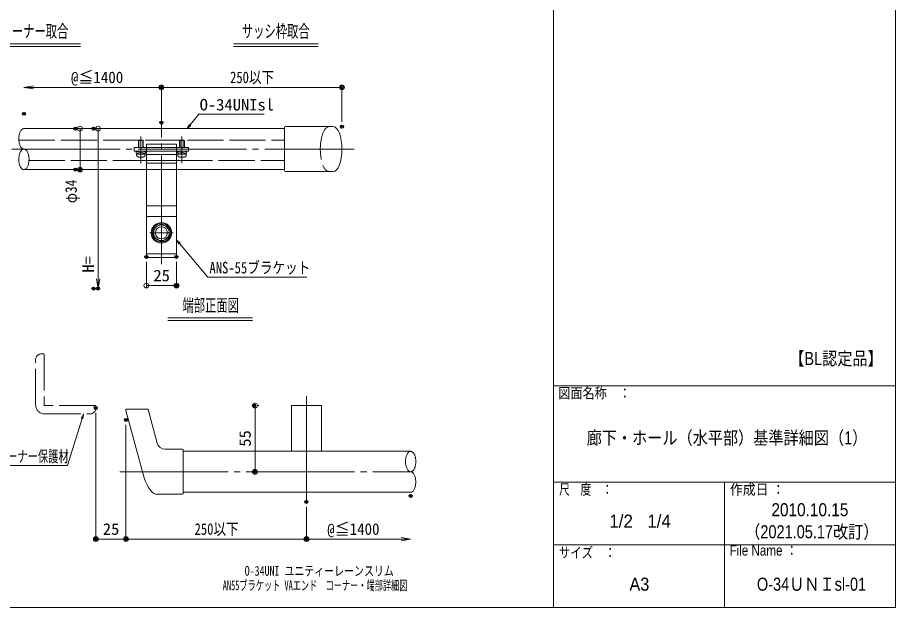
# Model space of a CAD drawing. Units: millimetres, scale not verified. Extents: x -800 to 800, y -554 to 554.
# Drawn here: x 71 to 800, y -554 to -64 of the extents above; entities that cross this region are included whole.
import ezdxf
from ezdxf.enums import TextEntityAlignment as Align

# ---------------------------------------------------------------- set-up
doc = ezdxf.new("R2010")
doc.units = ezdxf.units.MM
doc.header["$LTSCALE"] = 5
doc.header["$PDMODE"] = 32
doc.header["$PDSIZE"] = 2.5
for name, pattern in [('LONG_CHAIN', [21, 18, -1, 1, -1]), ('LONG_DASHED1', [7, 6, -1]), ('LONG_DASHED2', [13, 12, -1]), ('LONG_DOUBLE_CHAIN', [21.8, 18, -1, 0.6, -0.6, 0.6, -1])]:
    doc.linetypes.add(name, pattern=pattern)
for name, color, linetype, lineweight in [('0-0_4手摺（外線）', 3, 'Continuous', 9), ('0-1_6寸法', 1, 'Continuous', 9), ('0-2_0', 7, 'Continuous', 9), ('0-4_3ブラケット芯', 4, 'LONG_CHAIN', 9), ('0-5_4手摺芯', 5, 'LONG_CHAIN', 9), ('0-6_07文字', 3, 'Continuous', 9), ('0-9_3ブラケット', 4, 'Continuous', 9), ('0-B_zumenwaku', 6, 'Continuous', 9), ('0-D_05製品投影', 4, 'LONG_DASHED1', 9), ('0-E_5ビス類', 6, 'LONG_DASHED1', 9), ('1-3_5アンカー芯', 4, 'LONG_CHAIN', 9), ('1-4_3ブラケット隠線', 134, 'LONG_DASHED2', 9), ('1-5_4手摺想像線', 2, 'LONG_DOUBLE_CHAIN', 9), ('1-6_5ビス・ボルト正面', 6, 'Continuous', 9), ('1-7_4手摺（隠線）', 3, 'LONG_DASHED1', 9), ('1-F_6文字', 2, 'Continuous', 9)]:
    doc.layers.add(name, color=color, linetype=linetype, lineweight=lineweight)
doc.layers.add('0-3_Defpoints', color=7, linetype='Continuous')
doc.layers.add('0-C_moji', color=2, linetype='Continuous')
doc.styles.add('ＭＳ ゴシック', font='')
doc.styles.add('ＭＳ Ｐゴシック', font='')
doc.styles.get('ＭＳ ゴシック').set_extended_font_data('MS Gothic')
doc.styles.get('ＭＳ Ｐゴシック').set_extended_font_data('MS PGothic')

# ---------------------------------------------------------------- blocks, each defined once
blk = doc.blocks.new('_Origin')
at = {"layer": '0-2_0', "color": 1}
blk.add_line((0, 0), (-5, 0), dxfattribs=at)
blk.add_circle((0, 0), 2.5, dxfattribs=at)
blk = doc.blocks.new('_Open')
at = {"layer": '0-2_0', "color": 1}
blk.add_line((-5, 0.833), (0, 0), dxfattribs=at)
blk.add_lwpolyline([(-5, -0.833), (0, 0), (-5, 0)], dxfattribs=at)
blk = doc.blocks.new('MLeader16')
at = {"layer": '1-F_6文字'}
blk.add_line((123.693, -396.942), (125.505, -393.314), dxfattribs=at)
at = {"layer": '1-F_6文字', "color": 1}
blk.add_line((110.892, -436.186), (54.532, -436.186), dxfattribs=at)
at = {"layer": '1-F_6文字'}
blk.add_lwpolyline([(124.968, -397.334), (125.505, -393.314), (124.33, -397.138)], dxfattribs=at)
at = {"layer": '1-F_6文字', "color": 1}
blk.add_lwpolyline([(124.33, -397.138), (112.332, -436.186), (110.892, -436.186)], dxfattribs=at)
at = {"layer": '1-F_6文字', "style": 'ＭＳ ゴシック', "width": 0.65}
blk.add_text('コーナー保護材', height=9.604, dxfattribs=at).set_placement((53.599, -436.164), align=Align.BOTTOM_LEFT)
blk = doc.blocks.new('MLeader25')
at = {"layer": '1-F_6文字'}
blk.add_line((204.8, -252.235), (202.735, -248.745), dxfattribs=at)
at = {"layer": '1-F_6文字', "color": 1}
blk.add_line((230.12, -279.581), (310.974, -279.581), dxfattribs=at)
at = {"layer": '1-F_6文字'}
blk.add_lwpolyline([(205.82, -251.377), (202.735, -248.745), (205.31, -251.806)], dxfattribs=at)
at = {"layer": '1-F_6文字', "color": 1}
blk.add_lwpolyline([(205.31, -251.806), (228.68, -279.581), (230.12, -279.581)], dxfattribs=at)
at = {"layer": '1-F_6文字', "style": 'ＭＳ ゴシック', "width": 0.8}
blk.add_text('ANS-55ブラケット', height=9.604, dxfattribs=at).set_placement((230.147, -279.432), align=Align.BOTTOM_LEFT)
blk = doc.blocks.new('MLeader26')
at = {"layer": '1-F_6文字', "color": 1}
blk.add_line((222.637, -144.256), (275.664, -144.256), dxfattribs=at)
at = {"layer": '1-F_6文字'}
blk.add_line((214.604, -153.598), (211.59, -156.311), dxfattribs=at)
at = {"layer": '1-F_6文字', "color": 1}
blk.add_lwpolyline([(214.083, -153.183), (221.197, -144.256), (222.637, -144.256)], dxfattribs=at)
at = {"layer": '1-F_6文字'}
blk.add_lwpolyline([(213.562, -152.767), (211.59, -156.311), (214.083, -153.183)], dxfattribs=at)
at = {"layer": '1-F_6文字', "style": 'ＭＳ ゴシック', "width": 1.05}
blk.add_text('O-34UNIsl', height=9.604, dxfattribs=at).set_placement((221.997, -144.107), align=Align.BOTTOM_LEFT)

msp = doc.modelspace()

# ---------------------------------------------------------------- linework, layer by layer
at = {"layer": '0-0_4手摺（外線）'}
for p, q in [((76.013, -156.311), (292.545, -156.311)), ((292.545, -155.461), (292.545, -191.161)), ((332.985, -154.661), (293.345, -154.661)), ((76.013, -190.311), (292.545, -190.311)), ((332.985, -191.961), (293.345, -191.961)), ((174.939, -443.191), (160.772, -390.321)), ((178.907, -389.314), (161.545, -389.314)), ((186.683, -417.476), (179.197, -389.536)), ((193.445, -422.664), (207.635, -422.664)), ((208.435, -459.164), (208.435, -423.464)), ((208.435, -424.314), (397.278, -424.314)), ((208.435, -458.314), (397.278, -458.314)), ((185.444, -459.964), (207.635, -459.964))]:
    msp.add_line(p, q, dxfattribs=at)
for centre, radius, start, end in [((293.345, -155.461), 0.8, 90, 180), ((293.345, -191.161), 0.8, 180, 270), ((161.545, -390.114), 0.8, 90, 195), ((178.907, -389.614), 0.3, 15, 90), ((193.445, -415.664), 7, 195, 270), ((207.635, -423.464), 0.8, 0, 90), ((207.635, -459.164), 0.8, 270, 0)]:
    msp.add_arc(centre, radius, start, end, dxfattribs=at)
for centre, major_axis, ratio, start_param, end_param in [((332.985, -173.311), (0, 18.65), 0.38874, 3.1415927, 6.2831853), ((181.941, -441.314), (-4.997, 18.65), 0.375494, 1.5707963, 2.941041)]:
    msp.add_ellipse(centre, major_axis=major_axis, ratio=ratio, start_param=start_param, end_param=end_param, dxfattribs=at)
at = {"layer": '0-1_6寸法'}
for p, q in [((84.013, -122.017), (190.235, -122.017)), ((190.235, -147.311), (190.235, -120.017)), ((190.235, -147.311), (190.235, -120.017)), ((194.235, -122.017), (336.235, -122.017)), ((340.235, -150.661), (340.235, -120.017)), ((122.631, -160.311), (122.631, -186.311)), ((122.738, -156.311), (124.631, -156.311)), ((137.631, -156.311), (137.631, -281.166)), ((137.904, -156.311), (139.631, -156.311)), ((122.738, -190.311), (124.631, -190.311)), ((177.735, -266.811), (177.735, -288.642)), ((202.735, -266.811), (202.735, -288.642)), ((181.735, -286.642), (198.735, -286.642)), ((271.252, -386.314), (269.986, -386.314)), ((135.745, -392.314), (135.745, -499.209)), ((267.986, -390.314), (267.986, -437.314)), ((160.745, -402.246), (160.745, -499.209)), ((160.745, -402.246), (160.745, -499.209)), ((271.252, -441.314), (269.986, -441.314)), ((310.745, -470.314), (310.745, -499.209)), ((310.745, -470.314), (310.745, -499.209)), ((156.745, -497.209), (139.745, -497.209)), ((306.745, -497.209), (164.745, -497.209)), ((389.278, -497.209), (310.745, -497.209))]:
    msp.add_line(p, q, dxfattribs=at)
msp.add_circle((137.631, -156.311), 2, dxfattribs=at)
at = {"layer": '0-3_Defpoints'}
for p in [(190.235, -122.017), (340.235, -122.017), (76.013, -143.963), (190.235, -151.311), (118.738, -156.311), (133.904, -156.311), (340.235, -154.661), (118.738, -190.311), (122.631, -190.311), (177.735, -262.811), (202.735, -262.811), (133.904, -289.166), (137.631, -289.166), (202.735, -286.642), (267.252, -386.314), (135.745, -388.314), (160.745, -398.246), (267.252, -441.314), (267.986, -441.314), (310.745, -466.314), (310.745, -466.314), (397.278, -461.314), (135.745, -497.209), (160.745, -497.209), (310.745, -497.209)]:
    msp.add_point(p, dxfattribs=at)
at = {"layer": '0-4_3ブラケット芯'}
for p, q in [((190.235, -268.75), (190.235, -147.311)), ((310.745, -466.314), (310.745, -378.438))]:
    msp.add_line(p, q, dxfattribs=at)
at = {"layer": '0-5_4手摺芯'}
for p, q in [((66.013, -173.311), (350.235, -173.311)), ((155.745, -441.314), (397.278, -441.314))]:
    msp.add_line(p, q, dxfattribs=at)
at = {"layer": '0-6_07文字', "color": 7}
for p, q in [((23.181, -85.904), (122.954, -85.904)), ((250.089, -85.904), (320.484, -85.904)), ((23.181, -88.104), (122.954, -88.104)), ((250.089, -88.104), (320.484, -88.104)), ((195.574, -313.577), (265.968, -313.577)), ((195.574, -315.777), (265.968, -315.777))]:
    msp.add_line(p, q, dxfattribs=at)
at = {"layer": '0-9_3ブラケット'}
for p, q in [((177.735, -263.311), (177.735, -190.311)), ((202.735, -263.311), (202.735, -190.311)), ((202.735, -229.311), (177.735, -229.311)), ((177.735, -260.311), (202.735, -260.311)), ((177.735, -263.311), (202.735, -263.311)), ((298.245, -424.314), (298.245, -386.314)), ((298.245, -386.314), (323.245, -386.314)), ((323.245, -424.314), (323.245, -386.314))]:
    msp.add_line(p, q, dxfattribs=at)
at = {"layer": '0-B_zumenwaku'}
for p, q in [((515.999, 554.009), (515.999, -553.98)), ((515.999, -369.982), (799.997, -369.982)), ((515.999, -449.981), (799.997, -449.981)), ((657.998, -449.981), (657.998, -553.98)), ((515.999, -501.98), (799.997, -501.98))]:
    msp.add_line(p, q, dxfattribs=at)
msp.add_lwpolyline([(-799.987, -553.98), (799.997, -553.98), (799.997, 554.009), (-799.987, 554.009)], close=True, dxfattribs=at)
at = {"layer": '0-D_05製品投影'}
for p, q in [((85.745, -385.814), (85.745, -348.314)), ((90.745, -343.314), (92.245, -343.314)), ((92.745, -343.814), (92.745, -386.314)), ((135.245, -386.314), (92.745, -386.314)), ((93.245, -393.314), (130.745, -393.314)), ((135.745, -388.314), (135.745, -386.814))]:
    msp.add_line(p, q, dxfattribs=at)
for centre, radius, start, end in [((90.745, -348.314), 5, 90, 180), ((92.245, -343.814), 0.5, 0, 90), ((93.245, -385.814), 7.5, 180, 270), ((135.245, -386.814), 0.5, 0, 90), ((130.745, -388.314), 5, 270, 0)]:
    msp.add_arc(centre, radius, start, end, dxfattribs=at)
at = {"layer": '0-E_5ビス類'}
for p, q in [((171.135, -166.161), (171.485, -165.811)), ((171.135, -171.861), (171.135, -166.161)), ((171.485, -171.861), (171.485, -165.811)), ((171.485, -165.811), (174.785, -165.811)), ((174.785, -171.861), (174.785, -165.811)), ((175.135, -171.861), (175.135, -166.161)), ((205.335, -166.161), (205.685, -165.811)), ((209.335, -166.161), (205.335, -166.161)), ((205.335, -171.861), (205.335, -166.161)), ((208.985, -165.811), (205.685, -165.811)), ((205.685, -171.861), (205.685, -165.811)), ((209.335, -166.161), (208.985, -165.811)), ((208.985, -171.861), (208.985, -165.811)), ((209.335, -171.861), (209.335, -166.161)), ((176.935, -175.511), (172.934, -174.792)), ((172.934, -174.792), (173.317, -176.161)), ((207.134, -174.792), (207.517, -176.161)), ((211.135, -175.511), (207.134, -174.792)), ((169.335, -175.511), (171.135, -175.511)), ((169.335, -175.511), (172.57, -176.092)), ((169.335, -176.811), (169.335, -175.511)), ((169.335, -176.811), (172.953, -177.461)), ((169.635, -177.461), (176.635, -177.461)), ((169.635, -177.461), (176.635, -177.461)), ((169.635, -178.44), (169.635, -177.461)), ((171.135, -175.834), (171.135, -175.061)), ((171.135, -177.461), (171.135, -177.134)), ((171.485, -175.897), (171.485, -175.061)), ((171.485, -177.461), (171.485, -177.197)), ((172.953, -177.461), (172.57, -176.092)), ((176.935, -176.811), (173.317, -176.161)), ((174.785, -175.125), (174.785, -175.061)), ((174.785, -177.461), (174.785, -176.425)), ((175.135, -175.187), (175.135, -175.061)), ((175.135, -177.461), (175.135, -176.487)), ((176.935, -176.811), (175.135, -176.811)), ((176.635, -178.44), (176.635, -177.461)), ((176.935, -176.811), (176.935, -175.511)), ((203.535, -176.811), (203.535, -175.511)), ((203.535, -175.511), (206.77, -176.092)), ((203.535, -175.511), (205.335, -175.511)), ((203.535, -176.811), (207.153, -177.461)), ((203.835, -178.44), (203.835, -177.461)), ((203.835, -177.461), (210.835, -177.461)), ((203.835, -177.461), (210.835, -177.461)), ((205.335, -175.834), (205.335, -175.061)), ((205.335, -177.461), (205.335, -177.134)), ((205.685, -175.897), (205.685, -175.061)), ((205.685, -177.461), (205.685, -177.197)), ((207.153, -177.461), (206.77, -176.092)), ((211.135, -176.811), (207.517, -176.161)), ((208.985, -175.125), (208.985, -175.061)), ((208.985, -177.461), (208.985, -176.425)), ((209.335, -175.187), (209.335, -175.061)), ((209.335, -177.461), (209.335, -176.487)), ((211.135, -176.811), (209.335, -176.811)), ((210.835, -178.44), (210.835, -177.461)), ((211.135, -176.811), (211.135, -175.511))]:
    msp.add_line(p, q, dxfattribs=at)
msp.add_lwpolyline([(171.135, -166.161), (175.135, -166.161), (174.785, -165.811)], dxfattribs=at)
for centre, radius, start, end in [((170.935, -178.44), 1.3, 180, 253.39845), ((173.135, -171.061), 9, 253.39845, 286.60155), ((175.335, -178.44), 1.3, 286.60155, 0), ((205.135, -178.44), 1.3, 180, 253.39845), ((207.335, -171.061), 9, 253.39845, 286.60155), ((209.535, -178.44), 1.3, 286.60155, 0)]:
    msp.add_arc(centre, radius, start, end, dxfattribs=at)
at = {"layer": '1-3_5アンカー芯'}
for p, q in [((173.135, -162.818), (173.135, -185.304)), ((207.335, -162.818), (207.335, -185.016))]:
    msp.add_line(p, q, dxfattribs=at)
at = {"layer": '1-4_3ブラケット隠線'}
for p, q in [((167.735, -171.861), (212.735, -171.861)), ((167.735, -175.061), (167.735, -171.861)), ((177.735, -169.311), (202.735, -169.311)), ((177.735, -190.311), (177.735, -169.311)), ((202.735, -190.311), (202.735, -169.311)), ((212.735, -175.061), (212.735, -171.861)), ((167.735, -175.061), (212.735, -175.061)), ((177.735, -177.811), (202.735, -177.811)), ((177.735, -182.811), (202.735, -182.811)), ((177.735, -185.111), (202.735, -185.111)), ((177.735, -220.311), (202.735, -220.311))]:
    msp.add_line(p, q, dxfattribs=at)
at = {"layer": '1-5_4手摺想像線'}
for centre, major_axis, start_param, end_param in [((76.013, -164.811), (0, -8.5), 3.1415927, 6.2831853), ((76.013, -181.811), (0, 8.5), 0, 3.1415927), ((76.013, -181.811), (0, 8.5), 3.1415927, 6.2831853), ((397.278, -432.814), (0, -8.5), 3.1415927, 6.2831853), ((397.278, -432.814), (0, -8.5), 0, 3.1415927), ((397.278, -449.814), (0, 8.5), 3.1415927, 6.2831853)]:
    msp.add_ellipse(centre, major_axis=major_axis, ratio=0.5, start_param=start_param, end_param=end_param, dxfattribs=at)
at = {"layer": '1-6_5ビス・ボルト正面'}
for p, q in [((183.735, -239.058), (183.735, -246.564)), ((199.965, -242.811), (180.603, -242.811))]:
    msp.add_line(p, q, dxfattribs=at)
for points in [[(196.735, -239.058), (190.235, -235.305), (183.735, -239.058)], [(183.735, -246.564), (190.235, -250.316), (196.735, -246.564), (196.735, -239.058)]]:
    msp.add_lwpolyline(points, dxfattribs=at)
for radius in [8.5, 7.7, 6.5, 5]:
    msp.add_circle((190.235, -242.811), radius, dxfattribs=at)
at = {"layer": '1-7_4手摺（隠線）'}
for p, q in [((71.792, -165.811), (292.545, -165.811)), ((79.917, -182.811), (177.735, -182.811)), ((202.735, -182.811), (292.545, -182.811))]:
    msp.add_line(p, q, dxfattribs=at)
msp.add_ellipse((329.485, -173.311), major_axis=(0, -18.65), ratio=0.38874, start_param=3.1415927, end_param=6.2831853, dxfattribs=at)

# ---------------------------------------------------------------- block references
at = {"layer": '0-1_6寸法'}
for name, p, xscale, yscale, rotation in [('_Open', (76.013, -122.017), 1.6, 1.6, 180), ('_Origin', (190.235, -122.017), 0.8, 0.8, 180), ('_Origin', (122.631, -156.311), 0.8, 0.8, 90), ('_Origin', (122.631, -190.311), 0.8, 0.8, 270), ('_Open', (137.631, -289.166), 1.6, 1.6, 270), ('_Origin', (177.735, -286.642), 0.8, 0.8, 180), ('_Origin', (267.986, -386.314), 0.8, 0.8, 90), ('_Origin', (267.986, -441.314), 0.8, 0.8, 270), ('_Origin', (135.745, -497.209), 0.8, 0.8, 180), ('_Origin', (160.745, -497.209), 0.8, 0.8, 180)]:
    msp.add_blockref(name, p, dxfattribs=dict(at, xscale=xscale, yscale=yscale, rotation=rotation))
for name, p, xscale, yscale in [('_Origin', (340.235, -122.017), 0.8, 0.8), ('_Origin', (202.735, -286.642), 0.8, 0.8), ('_Origin', (160.745, -497.209), 0.8, 0.8), ('_Origin', (310.745, -497.209), 0.8, 0.8), ('_Open', (397.278, -497.209), 1.6, 1.6)]:
    msp.add_blockref(name, p, dxfattribs=dict(at, xscale=xscale, yscale=yscale))
at = {"layer": '1-F_6文字'}
for name in ['MLeader26', 'MLeader25', 'MLeader16']:
    msp.add_blockref(name, (0, 0), dxfattribs=at)

# ---------------------------------------------------------------- texts
at = {"layer": '0-1_6寸法', "color": 2, "style": 'ＭＳ ゴシック'}
for s, width, p in [('@≦1400', 0.95, (115.09, -121.368)), ('250以下', 0.8, (247.268, -121.368)), ('25', 1.05, (183.568, -285.993)), ('25', 1.05, (141.578, -496.56)), ('250以下', 0.8, (217.778, -496.56)), ('@≦1400', 0.95, (327.978, -496.56))]:
    msp.add_text(s, height=9.604, dxfattribs=dict(at, width=width)).set_placement(p, align=Align.BOTTOM_LEFT)
for s, width, p in [('φ34', 0.85, (122.83, -218.213)), ('H=', 1.05, (136.981, -275.927)), ('55', 1.05, (267.336, -420.481))]:
    msp.add_text(s, height=9.604, rotation=90, dxfattribs=dict(at, width=width)).set_placement(p, align=Align.BOTTOM_LEFT)
at = {"layer": '0-6_07文字', "style": 'ＭＳ ゴシック'}
for s, height, width, p in [('入隅コーナー取合', 10.59, 0.65, (37.829, -83.829)), ('サッシ枠取合', 10.59, 0.65, (257.073, -83.829)), ('端部正面図', 10.59, 0.65, (207.69, -311.502)), ('O-34UNI ユニティーレーンスリム', 8.082, 0.75, (259.418, -530.088)), ('AN55ブラケット VAエンド  コーナー・端部詳細図', 8.082, 0.6, (241.169, -542.088))]:
    msp.add_text(s, height=height, dxfattribs=dict(at, width=width)).set_placement(p, align=Align.BOTTOM_LEFT)
at = {"layer": '0-B_zumenwaku', "style": 'ＭＳ Ｐゴシック'}
for s, height, width, p in [('図面名称\u3000：', 8.676, 0.85, (519.923, -382.915)), ('尺\u3000度\u3000：', 8.688, 0.75, (520.611, -462.914)), ('作成日 ：', 8.676, 0.9, (662.513, -462.954)), ('サイズ\u3000：', 8.676, 0.8, (520.427, -515.37)), ('File Name ：', 8.676, 0.85, (662.193, -513.506))]:
    msp.add_text(s, height=height, dxfattribs=dict(at, width=width)).set_placement(p, align=Align.BOTTOM_LEFT)
at = {"layer": '0-C_moji', "style": 'ＭＳ Ｐゴシック'}
for s, width, p in [('【BL認定品】', 0.85, (711.774, -355.9)), ('廊下・ホール（水平部）基準詳細図（1）', 0.85, (543.499, -421.831)), ('2010.10.15', 0.9, (696.968, -481.492)), ('（2021.05.17改訂）', 0.85, (675.188, -499.798)), ('A3', 0.95, (579.049, -543.329)), ('O-34ＵＮＩsl-01', 0.85, (684.923, -543.354))]:
    msp.add_text(s, height=10.85, dxfattribs=dict(at, width=width)).set_placement(p, align=Align.BOTTOM_LEFT)
msp.add_text('  1/2   1/4', height=10.85, dxfattribs=at).set_placement((554.339, -491.001), align=Align.BOTTOM_LEFT)

doc.saveas('drawing.dxf')
